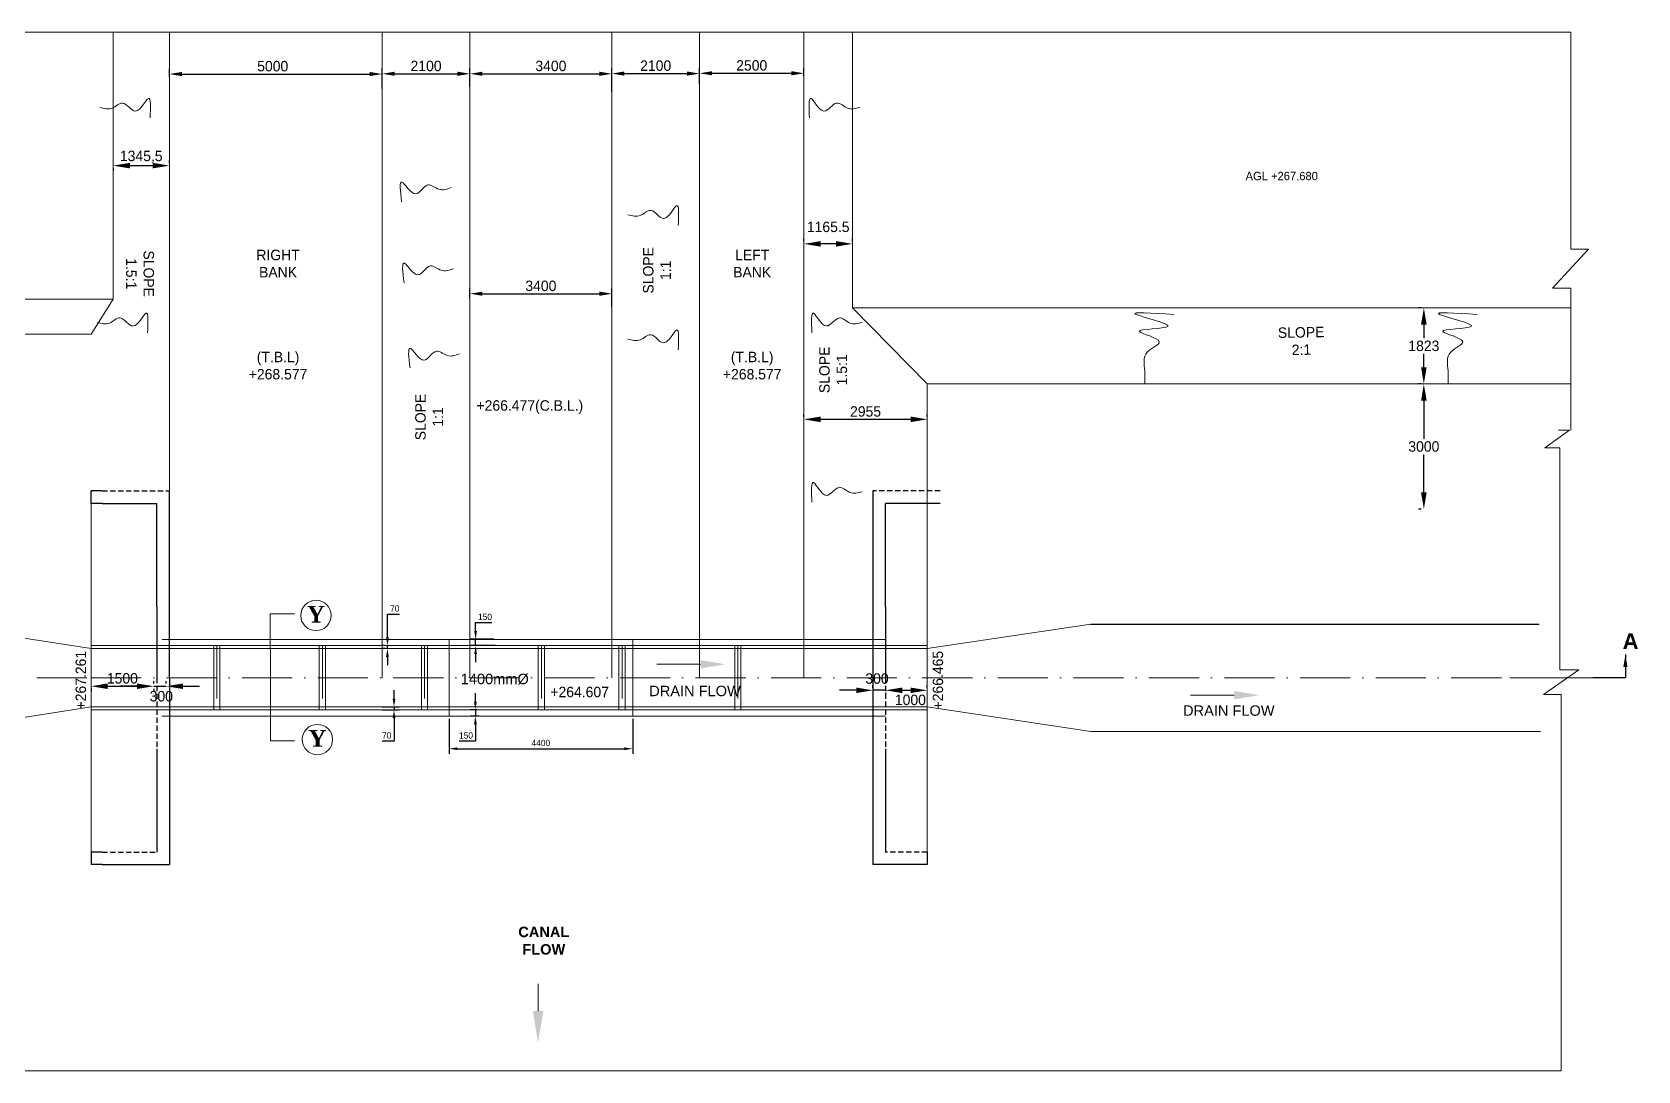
# Model space of a CAD drawing. Header units: millimetres. Extents: x 3428 to 4398, y -353 to 298.
# Drawn here: x 3644.7 to 4029.3, y -100.1 to 148.7 of the extents above; entities that cross this region are included whole.
import ezdxf

# ---------------------------------------------------------------- set-up
doc = ezdxf.new("R2010")
doc.units = ezdxf.units.MM
doc.linetypes.add('ACAD_ISO10W100', pattern=[18, 12, -3, 0, -3])
doc.linetypes.add('DASHED', pattern=[19.05, 12.7, -6.35])
doc.layers.add('BASIC', color=18, linetype='Continuous')
doc.dimstyles.new('ISO-25', dxfattribs={"dimtxt": 2.5, "dimasz": 4, "dimexe": 1.25, "dimexo": 0.625, "dimtad": 1, "dimtih": 1, "dimtoh": 1, "dimtxsty": 'Standard', "dimcen": 2.5, "dimadec": 0, "dimazin": 0, "dimtfac": 1, "dimtmove": 0, "dimatfit": 3, "dimfxl": 1, "dimarcsym": 0})

# ---------------------------------------------------------------- blocks, each defined once
blk = doc.blocks.new('*D16')
at = {"layer": 'BASIC', "color": 0, "lineweight": -2, "transparency": 16777216}
for p, q in [((3729.79, 3.73), (3729.79, 9.23)), ((3729.79, 9.23), (3732.66, 9.23)), ((3729.21, 1.73), (3728.54, 1.73)), ((3729.21, 1.03), (3728.54, 1.03)), ((3729.79, 1.03), (3729.79, 1.73)), ((3729.79, -0.97), (3729.79, -2.97))]:
    blk.add_line(p, q, dxfattribs=at)
at = {"layer": 'BASIC', "color": 0, "transparency": 16777216}
for points in [[(3729.45, 3.73), (3730.12, 3.73), (3729.79, 1.73)], [(3729.45, -0.97), (3730.12, -0.97), (3729.79, 1.03)]]:
    blk.add_solid(points, dxfattribs=at)
at = {"layer": 'Defpoints', "color": 0, "transparency": 16777216}
for p in [(3729.79, 1.03), (3729.84, 1.73), (3729.84, 1.03)]:
    blk.add_point(p, dxfattribs=at)
at = {"layer": 'BASIC', "color": 0, "lineweight": 13, "transparency": 16777216, "insert": (3731.54, 10.6), "char_height": 1.5, "attachment_point": 5}
blk.add_mtext('70', dxfattribs=at)
blk = doc.blocks.new('*D17')
at = {"layer": 'BASIC', "color": 0, "lineweight": -2, "transparency": 16777216}
for p, q in [((3750.91, 5.23), (3750.91, 7.23)), ((3750.91, 7.23), (3754.78, 7.23)), ((3755.24, 3.23), (3749.66, 3.23)), ((3755.58, 1.73), (3749.66, 1.73)), ((3750.91, 1.73), (3750.91, 3.23)), ((3750.91, -0.27), (3750.91, -2.27))]:
    blk.add_line(p, q, dxfattribs=at)
at = {"layer": 'BASIC', "color": 0, "transparency": 16777216}
for points in [[(3750.57, 5.23), (3751.24, 5.23), (3750.91, 3.23)], [(3750.57, -0.27), (3751.24, -0.27), (3750.91, 1.73)]]:
    blk.add_solid(points, dxfattribs=at)
at = {"layer": 'Defpoints', "color": 0, "transparency": 16777216}
for p in [(3750.91, 3.23), (3755.86, 3.23), (3756.2, 1.73)]:
    blk.add_point(p, dxfattribs=at)
at = {"layer": 'BASIC', "color": 0, "lineweight": 13, "transparency": 16777216, "insert": (3753.16, 8.6), "char_height": 1.5, "attachment_point": 5}
blk.add_mtext('150', dxfattribs=at)
blk = doc.blocks.new('*D2')
at = {"color": 0, "lineweight": -2, "transparency": 16777216}
for p, q in [((3749.54, 85.08), (3749.54, 87.26)), ((3752.54, 86.01), (3780.54, 86.01)), ((3783.54, 82.75), (3783.54, 87.26))]:
    blk.add_line(p, q, dxfattribs=at)
at = {"color": 0, "transparency": 16777216}
for points in [[(3752.54, 86.51), (3752.54, 85.51), (3749.54, 86.01)], [(3780.54, 86.51), (3780.54, 85.51), (3783.54, 86.01)]]:
    blk.add_solid(points, dxfattribs=at)
at = {"layer": 'Defpoints', "color": 0, "transparency": 16777216}
for p in [(3783.54, 86.01), (3749.54, 84.45), (3783.54, 82.13)]:
    blk.add_point(p, dxfattribs=at)
at = {"color": 0, "lineweight": 13, "transparency": 16777216, "insert": (3766.54, 87.88), "char_height": 2.5, "attachment_point": 5}
blk.add_mtext('3400', dxfattribs=at)
blk = doc.blocks.new('*D3')
at = {"layer": 'BASIC', "color": 0, "lineweight": -2, "transparency": 16777216}
for p, q in [((3731.36, -10.97), (3731.36, -8.97)), ((3728.54, -12.97), (3732.61, -12.97)), ((3728.54, -13.67), (3732.61, -13.67)), ((3731.36, -12.97), (3731.36, -13.67)), ((3731.36, -15.67), (3731.36, -21.17)), ((3731.36, -21.17), (3728.49, -21.17))]:
    blk.add_line(p, q, dxfattribs=at)
at = {"layer": 'BASIC', "color": 0, "transparency": 16777216}
for points in [[(3731.03, -10.97), (3731.7, -10.97), (3731.36, -12.97)], [(3731.03, -15.67), (3731.7, -15.67), (3731.36, -13.67)]]:
    blk.add_solid(points, dxfattribs=at)
at = {"layer": 'Defpoints', "color": 0, "transparency": 16777216}
for p in [(3727.91, -12.97), (3727.91, -13.67), (3731.36, -12.97)]:
    blk.add_point(p, dxfattribs=at)
at = {"layer": 'BASIC', "color": 0, "lineweight": 13, "transparency": 16777216, "insert": (3729.61, -19.8), "char_height": 1.5, "attachment_point": 5}
blk.add_mtext('70', dxfattribs=at)
blk = doc.blocks.new('*D4')
at = {"layer": 'BASIC', "color": 0, "lineweight": -2, "transparency": 16777216}
for p, q in [((3750.85, -11.67), (3750.85, -9.67)), ((3751.31, -13.67), (3749.6, -13.67)), ((3751.65, -15.17), (3749.6, -15.17)), ((3750.85, -13.67), (3750.85, -15.17)), ((3750.85, -17.17), (3750.85, -21.17)), ((3750.85, -21.17), (3746.98, -21.17))]:
    blk.add_line(p, q, dxfattribs=at)
at = {"layer": 'BASIC', "color": 0, "transparency": 16777216}
for points in [[(3750.52, -11.67), (3751.19, -11.67), (3750.85, -13.67)], [(3750.52, -17.17), (3751.19, -17.17), (3750.85, -15.17)]]:
    blk.add_solid(points, dxfattribs=at)
at = {"layer": 'Defpoints', "color": 0, "transparency": 16777216}
for p in [(3750.85, -13.67), (3751.94, -13.67), (3752.28, -15.17)]:
    blk.add_point(p, dxfattribs=at)
at = {"layer": 'BASIC', "color": 0, "lineweight": 13, "transparency": 16777216, "insert": (3748.6, -19.8), "char_height": 1.5, "attachment_point": 5}
blk.add_mtext('150', dxfattribs=at)
blk = doc.blocks.new('*D5')
at = {"color": 0, "lineweight": -2, "transparency": 16777216}
for p, q in [((3677.55, 137.9), (3677.55, 139.88)), ((3680.55, 138.63), (3725.54, 138.63)), ((3728.54, 136.79), (3728.54, 139.88))]:
    blk.add_line(p, q, dxfattribs=at)
at = {"color": 0, "transparency": 16777216}
for points in [[(3680.55, 139.13), (3680.55, 138.13), (3677.55, 138.63)], [(3725.54, 139.13), (3725.54, 138.13), (3728.54, 138.63)]]:
    blk.add_solid(points, dxfattribs=at)
at = {"layer": 'Defpoints', "color": 0, "transparency": 16777216}
for p in [(3728.54, 138.63), (3677.55, 137.28), (3728.54, 136.17)]:
    blk.add_point(p, dxfattribs=at)
at = {"color": 0, "lineweight": 13, "transparency": 16777216, "insert": (3702.31, 140.5), "char_height": 2.5, "attachment_point": 5}
blk.add_mtext('5000', dxfattribs=at)
blk = doc.blocks.new('*D6')
at = {"color": 0, "lineweight": -2, "transparency": 16777216}
for p, q in [((3804.54, 136.87), (3804.54, 140.06)), ((3807.54, 138.81), (3826.54, 138.81)), ((3829.54, 138.09), (3829.54, 140.06))]:
    blk.add_line(p, q, dxfattribs=at)
at = {"color": 0, "transparency": 16777216}
for points in [[(3807.54, 139.31), (3807.54, 138.31), (3804.54, 138.81)], [(3826.54, 139.31), (3826.54, 138.31), (3829.54, 138.81)]]:
    blk.add_solid(points, dxfattribs=at)
at = {"layer": 'Defpoints', "color": 0, "transparency": 16777216}
for p in [(3829.54, 138.81), (3804.54, 136.24), (3829.54, 137.46)]:
    blk.add_point(p, dxfattribs=at)
at = {"color": 0, "lineweight": 13, "transparency": 16777216, "insert": (3817.04, 140.68), "char_height": 2.5, "attachment_point": 5}
blk.add_mtext('2500', dxfattribs=at)
blk = doc.blocks.new('*D7')
at = {"color": 0, "lineweight": -2, "transparency": 16777216}
for p, q in [((3783.54, 134.34), (3783.54, 139.99)), ((3786.54, 138.74), (3801.54, 138.74)), ((3804.54, 136.24), (3804.54, 139.99))]:
    blk.add_line(p, q, dxfattribs=at)
at = {"color": 0, "transparency": 16777216}
for points in [[(3786.54, 139.24), (3786.54, 138.24), (3783.54, 138.74)], [(3801.54, 139.24), (3801.54, 138.24), (3804.54, 138.74)]]:
    blk.add_solid(points, dxfattribs=at)
at = {"layer": 'Defpoints', "color": 0, "transparency": 16777216}
for p in [(3804.54, 138.74), (3804.54, 135.62), (3783.54, 133.71)]:
    blk.add_point(p, dxfattribs=at)
at = {"color": 0, "lineweight": 13, "transparency": 16777216, "insert": (3794.04, 140.62), "char_height": 2.5, "attachment_point": 5}
blk.add_mtext('2100', dxfattribs=at)
blk = doc.blocks.new('*D8')
at = {"color": 0, "lineweight": -2, "transparency": 16777216}
for p, q in [((3749.54, 136.56), (3749.54, 139.94)), ((3752.54, 138.69), (3780.54, 138.69)), ((3783.54, 137.44), (3783.54, 139.94))]:
    blk.add_line(p, q, dxfattribs=at)
at = {"color": 0, "transparency": 16777216}
for points in [[(3752.54, 139.19), (3752.54, 138.19), (3749.54, 138.69)], [(3780.54, 139.19), (3780.54, 138.19), (3783.54, 138.69)]]:
    blk.add_solid(points, dxfattribs=at)
at = {"layer": 'Defpoints', "color": 0, "transparency": 16777216}
for p in [(3783.54, 138.69), (3749.54, 135.93), (3783.54, 136.81)]:
    blk.add_point(p, dxfattribs=at)
at = {"color": 0, "lineweight": 13, "transparency": 16777216, "insert": (3768.94, 140.56), "char_height": 2.5, "attachment_point": 5}
blk.add_mtext('3400', dxfattribs=at)
blk = doc.blocks.new('*D9')
at = {"color": 0, "lineweight": -2, "transparency": 16777216}
for p, q in [((3728.54, 135.15), (3728.54, 139.94)), ((3731.54, 138.69), (3746.54, 138.69)), ((3749.54, 135.66), (3749.54, 139.94))]:
    blk.add_line(p, q, dxfattribs=at)
at = {"color": 0, "transparency": 16777216}
for points in [[(3731.54, 139.19), (3731.54, 138.19), (3728.54, 138.69)], [(3746.54, 139.19), (3746.54, 138.19), (3749.54, 138.69)]]:
    blk.add_solid(points, dxfattribs=at)
at = {"layer": 'Defpoints', "color": 0, "transparency": 16777216}
for p in [(3749.54, 138.69), (3749.54, 135.03), (3728.54, 134.53)]:
    blk.add_point(p, dxfattribs=at)
at = {"color": 0, "lineweight": 13, "transparency": 16777216, "insert": (3739.04, 140.56), "char_height": 2.5, "attachment_point": 5}
blk.add_mtext('2100', dxfattribs=at)
blk = doc.blocks.new('*D1')
at = {"layer": 'BASIC', "color": 0, "lineweight": -2, "transparency": 16777216}
for p, q in [((3744.54, -15.8), (3744.54, -24.22)), ((3788.54, -15.8), (3788.54, -24.22)), ((3746.54, -22.97), (3786.54, -22.97))]:
    blk.add_line(p, q, dxfattribs=at)
at = {"layer": 'BASIC', "color": 0, "transparency": 16777216}
for points in [[(3746.54, -22.64), (3746.54, -23.3), (3744.54, -22.97)], [(3786.54, -22.64), (3786.54, -23.3), (3788.54, -22.97)]]:
    blk.add_solid(points, dxfattribs=at)
at = {"layer": 'Defpoints', "color": 0, "transparency": 16777216}
for p in [(3744.54, -15.17), (3788.54, -15.17), (3788.54, -22.97)]:
    blk.add_point(p, dxfattribs=at)
at = {"layer": 'BASIC', "color": 0, "lineweight": 13, "transparency": 16777216, "insert": (3766.54, -21.6), "char_height": 1.5, "attachment_point": 5}
blk.add_mtext('4400', dxfattribs=at)
blk = doc.blocks.new('*D32')
at = {"layer": 'BASIC', "color": 0, "lineweight": -2, "transparency": 16777216}
for p, q in [((3664.09, 116.07), (3664.09, 115.44)), ((3668.09, 116.69), (3673.55, 116.69)), ((3677.55, 117.32), (3677.55, 117.94))]:
    blk.add_line(p, q, dxfattribs=at)
at = {"layer": 'BASIC', "color": 0, "transparency": 16777216}
for points in [[(3668.09, 117.36), (3668.09, 116.03), (3664.09, 116.69)], [(3673.55, 117.36), (3673.55, 116.03), (3677.55, 116.69)]]:
    blk.add_solid(points, dxfattribs=at)
at = {"layer": 'Defpoints', "color": 0, "transparency": 16777216}
for p in [(3664.09, 116.69), (3677.55, 116.69), (3677.55, 116.69)]:
    blk.add_point(p, dxfattribs=at)
at = {"layer": 'BASIC', "color": 0, "lineweight": 13, "transparency": 16777216, "insert": (3670.82, 118.78), "char_height": 2.5, "attachment_point": 5}
blk.add_mtext('1345,5', dxfattribs=at)
blk = doc.blocks.new('*D34')
at = {"layer": 'BASIC', "color": 0, "lineweight": -2, "transparency": 16777216}
for p, q in [((3673.8, -7.38), (3673.8, -6.76)), ((3658.8, -8.63), (3658.8, -9.26)), ((3662.8, -8.01), (3669.8, -8.01))]:
    blk.add_line(p, q, dxfattribs=at)
at = {"layer": 'BASIC', "color": 0, "transparency": 16777216}
for points in [[(3662.8, -7.34), (3662.8, -8.67), (3658.8, -8.01)], [(3669.8, -7.34), (3669.8, -8.67), (3673.8, -8.01)]]:
    blk.add_solid(points, dxfattribs=at)
at = {"layer": 'Defpoints', "color": 0, "transparency": 16777216}
for p in [(3658.8, -8.01), (3673.8, -8.01), (3673.8, -8.01)]:
    blk.add_point(p, dxfattribs=at)
at = {"layer": 'BASIC', "color": 0, "lineweight": 13, "transparency": 16777216, "insert": (3666.3, -6.13), "char_height": 2.5, "attachment_point": 5}
blk.add_mtext('1500', dxfattribs=at)
blk = doc.blocks.new('*D35')
at = {"layer": 'BASIC', "color": 0, "lineweight": -2, "transparency": 16777216}
for p, q in [((3676.8, -7.38), (3676.8, -6.76)), ((3669.8, -8.01), (3665.8, -8.01)), ((3673.8, -8.01), (3676.8, -8.01)), ((3673.8, -8.63), (3673.8, -9.26)), ((3680.8, -8.01), (3684.8, -8.01))]:
    blk.add_line(p, q, dxfattribs=at)
at = {"layer": 'BASIC', "color": 0, "transparency": 16777216}
for points in [[(3669.8, -7.34), (3669.8, -8.67), (3673.8, -8.01)], [(3680.8, -7.34), (3680.8, -8.67), (3676.8, -8.01)]]:
    blk.add_solid(points, dxfattribs=at)
at = {"layer": 'Defpoints', "color": 0, "transparency": 16777216}
for p in [(3673.8, -8.01), (3676.8, -8.01), (3676.8, -8.01)]:
    blk.add_point(p, dxfattribs=at)
at = {"layer": 'BASIC', "color": 0, "lineweight": 13, "transparency": 16777216, "insert": (3675.62, -10.42), "char_height": 2.5, "attachment_point": 5}
blk.add_mtext('300', dxfattribs=at)
blk = doc.blocks.new('*D36')
at = {"layer": 'BASIC', "color": 0, "lineweight": -2, "transparency": 16777216}
for p, q in [((3849.08, -9.6), (3849.08, -10.23)), ((3853.08, -8.98), (3855.09, -8.98)), ((3859.09, -8.36), (3859.09, -7.73))]:
    blk.add_line(p, q, dxfattribs=at)
at = {"layer": 'BASIC', "color": 0, "transparency": 16777216}
for points in [[(3853.08, -8.32), (3853.08, -9.65), (3849.08, -8.98)], [(3855.09, -8.32), (3855.09, -9.65), (3859.09, -8.98)]]:
    blk.add_solid(points, dxfattribs=at)
at = {"layer": 'Defpoints', "color": 0, "transparency": 16777216}
for p in [(3849.08, -8.98), (3859.09, -8.98), (3859.09, -8.98)]:
    blk.add_point(p, dxfattribs=at)
at = {"layer": 'BASIC', "color": 0, "lineweight": 13, "transparency": 16777216, "insert": (3855.05, -11.29), "char_height": 2.5, "attachment_point": 5}
blk.add_mtext('1000', dxfattribs=at)
blk = doc.blocks.new('*D37')
at = {"layer": 'BASIC', "color": 0, "lineweight": -2, "transparency": 16777216}
for p, q in [((3842.08, -8.98), (3838.08, -8.98)), ((3846.08, -8.36), (3846.08, -7.73)), ((3849.08, -8.98), (3846.08, -8.98)), ((3849.08, -9.61), (3849.08, -10.23)), ((3853.08, -8.98), (3857.08, -8.98))]:
    blk.add_line(p, q, dxfattribs=at)
at = {"layer": 'BASIC', "color": 0, "transparency": 16777216}
for points in [[(3842.08, -8.32), (3842.08, -9.65), (3846.08, -8.98)], [(3853.08, -8.32), (3853.08, -9.65), (3849.08, -8.98)]]:
    blk.add_solid(points, dxfattribs=at)
at = {"layer": 'Defpoints', "color": 0, "transparency": 16777216}
for p in [(3846.08, -8.98), (3846.08, -8.98), (3849.08, -8.98)]:
    blk.add_point(p, dxfattribs=at)
at = {"layer": 'BASIC', "color": 0, "lineweight": 13, "transparency": 16777216, "insert": (3847.05, -6.18), "char_height": 2.5, "attachment_point": 5}
blk.add_mtext('300', dxfattribs=at)
blk = doc.blocks.new('*D38')
at = {"layer": 'BASIC', "color": 0, "lineweight": -2, "transparency": 16777216}
for p, q in [((3977.41, 64.4), (3976.78, 64.4)), ((3978.03, 60.4), (3978.03, 51.27)), ((3978.03, 38.4), (3978.03, 47.52)), ((3977.41, 34.4), (3976.78, 34.4))]:
    blk.add_line(p, q, dxfattribs=at)
at = {"layer": 'BASIC', "color": 0, "transparency": 16777216}
for points in [[(3977.36, 60.4), (3978.7, 60.4), (3978.03, 64.4)], [(3977.36, 38.4), (3978.7, 38.4), (3978.03, 34.4)]]:
    blk.add_solid(points, dxfattribs=at)
at = {"layer": 'Defpoints', "color": 0, "transparency": 16777216}
for p in [(3978.03, 64.4), (3978.03, 64.4), (3978.03, 34.4)]:
    blk.add_point(p, dxfattribs=at)
at = {"layer": 'BASIC', "color": 0, "lineweight": 13, "transparency": 16777216, "insert": (3978.03, 49.4), "char_height": 2.5, "attachment_point": 5}
blk.add_mtext('3000', dxfattribs=at)
blk = doc.blocks.new('*D39')
at = {"layer": 'BASIC', "color": 0, "lineweight": -2, "transparency": 16777216}
for p, q in [((3977.41, 82.62), (3976.78, 82.62)), ((3978.03, 78.62), (3978.03, 75.38)), ((3978.03, 68.4), (3978.03, 71.63)), ((3977.41, 64.4), (3976.78, 64.4))]:
    blk.add_line(p, q, dxfattribs=at)
at = {"layer": 'BASIC', "color": 0, "transparency": 16777216}
for points in [[(3977.36, 78.62), (3978.7, 78.62), (3978.03, 82.62)], [(3977.36, 68.4), (3978.7, 68.4), (3978.03, 64.4)]]:
    blk.add_solid(points, dxfattribs=at)
at = {"layer": 'Defpoints', "color": 0, "transparency": 16777216}
for p in [(3978.03, 82.62), (3978.03, 82.62), (3978.03, 64.4)]:
    blk.add_point(p, dxfattribs=at)
at = {"layer": 'BASIC', "color": 0, "lineweight": 13, "transparency": 16777216, "insert": (3978.03, 73.51), "char_height": 2.5, "attachment_point": 5}
blk.add_mtext('1823', dxfattribs=at)
blk = doc.blocks.new('*D40')
at = {"layer": 'BASIC', "color": 0, "lineweight": -2, "transparency": 16777216}
for p, q in [((3829.54, 98.57), (3829.54, 99.2)), ((3837.19, 97.95), (3833.54, 97.95)), ((3841.19, 98.57), (3841.19, 99.2))]:
    blk.add_line(p, q, dxfattribs=at)
at = {"layer": 'BASIC', "color": 0, "transparency": 16777216}
for points in [[(3833.54, 98.61), (3833.54, 97.28), (3829.54, 97.95)], [(3837.19, 98.61), (3837.19, 97.28), (3841.19, 97.95)]]:
    blk.add_solid(points, dxfattribs=at)
at = {"layer": 'Defpoints', "color": 0, "transparency": 16777216}
for p in [(3829.54, 97.95), (3829.54, 97.95), (3841.19, 97.95)]:
    blk.add_point(p, dxfattribs=at)
at = {"layer": 'BASIC', "color": 0, "lineweight": 13, "transparency": 16777216, "insert": (3835.36, 102.01), "char_height": 2.5, "attachment_point": 5}
blk.add_mtext('1165.5', dxfattribs=at)
blk = doc.blocks.new('*D41')
at = {"layer": 'BASIC', "color": 0, "lineweight": -2, "transparency": 16777216}
for p, q in [((3829.54, 56.54), (3829.54, 57.17)), ((3855.09, 55.92), (3833.54, 55.92)), ((3859.09, 56.54), (3859.09, 57.17))]:
    blk.add_line(p, q, dxfattribs=at)
at = {"layer": 'BASIC', "color": 0, "transparency": 16777216}
for points in [[(3833.54, 56.59), (3833.54, 55.25), (3829.54, 55.92)], [(3855.09, 56.59), (3855.09, 55.25), (3859.09, 55.92)]]:
    blk.add_solid(points, dxfattribs=at)
at = {"layer": 'Defpoints', "color": 0, "transparency": 16777216}
for p in [(3829.54, 55.92), (3829.54, 55.92), (3859.09, 55.92)]:
    blk.add_point(p, dxfattribs=at)
at = {"layer": 'BASIC', "color": 0, "lineweight": 13, "transparency": 16777216, "insert": (3844.31, 57.79), "char_height": 2.5, "attachment_point": 5}
blk.add_mtext('2955', dxfattribs=at)

msp = doc.modelspace()

# ---------------------------------------------------------------- linework, layer by layer
at = {"color": 0, "lineweight": 13}
for p, q in [((3519.32954, 148.67039), (4013.26064, 148.67039)), ((3664.09186, 148.67039), (3664.09186, 84.71504)), ((3664.09186, 148.67039), (3664.09186, 84.71504)), ((3677.54686, 148.67039), (3677.54686, -5.97496)), ((3728.55281, 148.67039), (3728.55281, -5.97496)), ((3749.53686, 148.67039), (3749.53686, -5.97496)), ((3749.53686, 148.67039), (3749.53686, -5.97496)), ((3783.53686, 148.67039), (3783.53686, -5.97496)), ((3804.53686, 148.67039), (3804.53686, -5.97496)), ((3829.53686, 148.67039), (3829.53686, -5.97496)), ((4013.26064, 148.67039), (4013.26064, 96.69658)), ((4017.49545, 96.69658), (4008.85794, 87.37708)), ((4013.26064, 96.69658), (4017.49545, 96.69658)), ((4008.85794, 87.37708), (4013.26064, 87.37708)), ((4013.26064, 87.37708), (4013.26064, 53.33251)), ((3783.53686, 76.55511), (3783.53686, 81.06056)), ((4012.92014, 53.33251), (4006.99414, 49.05753)), ((4010.26064, 53.33251), (4012.92014, 53.33251)), ((4006.99414, 49.05753), (4010.61558, 49.05753)), ((4010.61558, 49.05753), (4010.61558, 18.47498)), ((4010.61558, 18.47498), (4010.61558, -4.11708)), ((3701.73148, 9.30049), (3707.51165, 9.30049)), ((3701.7786, -7.80726), (3701.73148, 9.30049)), ((3859.08686, 4.04551), (3859.08686, -5.97496)), ((3688.9156, -4.09496), (3688.9156, -0.09496)), ((3804.77503, -2.75476), (3794.31664, -2.75476)), ((3859.08686, -47.72623), (3859.08686, -5.98038)), ((3998.65197, -5.97896), (4026.31337, -5.97896)), ((4015.17356, -4.11708), (4006.71977, -9.96299)), ((4010.61558, -4.11708), (4015.17356, -4.11708)), ((3701.7786, -7.80726), (3701.7786, -21.05838)), ((3932.63353, -10.14236), (3922.17514, -10.14236)), ((4006.71977, -9.96299), (4010.94666, -9.96299)), ((4010.94666, -9.96299), (4010.94666, -100.13988)), ((3658.79686, -12.97496), (3859.08686, -12.97496)), ((3701.7786, -21.05838), (3707.51165, -21.05838)), ((3765.87295, -85.82367), (3765.87295, -79.27658)), ((3520.01556, -100.13988), (4010.94666, -100.13988))]:
    msp.add_line(p, q, dxfattribs=at)
at = {"color": 0, "linetype": 'DASHED', "lineweight": 13, "ltscale": 0.25}
for p, q in [((3677.54686, 148.67039), (3677.54686, -5.97637)), ((3846.08491, 12.04551), (3846.08095, -5.97754)), ((3859.08686, -5.98038), (3859.08686, 4.04551)), ((3677.54686, -5.87376), (3677.54686, -5.97637)), ((3846.08491, -24.00085), (3846.08095, -5.97781)), ((3859.08686, -5.97496), (3859.08686, -16.00085))]:
    msp.add_line(p, q, dxfattribs=at)
for p, q in [((3674.54112, 21.03545), (3674.54112, 35.76545)), ((3674.54105, 11.03545), (3674.54112, 21.03545)), ((3674.54094, -22.99401), (3674.54094, -32.99401)), ((3674.54094, -32.99401), (3674.54094, -47.72401))]:
    msp.add_line(p, q)
at = {"color": 0}
for p, q in [((3849.08623, 21.03406), (3849.08597, 35.76406)), ((3849.08647, 11.03406), (3849.08623, 21.03406)), ((3674.54105, 11.03545), (3674.54094, -5.9797)), ((3849.08647, 11.03406), (3849.08687, -5.98108)), ((3849.08716, -22.99539), (3849.08733, -32.99539)), ((3849.08733, -32.99539), (3849.08758, -47.72539))]:
    msp.add_line(p, q, dxfattribs=at)
at = {"color": 0, "linetype": 'ByBlock', "lineweight": 13}
for p, q in [((3688.1656, 1.72504), (3688.1656, -13.67496)), ((3689.6656, 1.72504), (3689.6656, -13.67496)), ((3713.45787, 1.72504), (3713.45787, -13.67496)), ((3714.95787, 1.72504), (3714.95787, -13.67496)), ((3737.91298, 1.72504), (3737.91298, -13.67496)), ((3739.41298, 1.72504), (3739.41298, -13.67496)), ((3765.92709, 1.72504), (3765.92709, -13.67496)), ((3767.42709, 1.72504), (3767.42709, -13.67496)), ((3785.227, 1.72504), (3785.227, -13.67496)), ((3786.727, 1.72504), (3786.727, -13.67496)), ((3812.95819, 1.72504), (3812.95819, -13.67496)), ((3814.45819, 1.72504), (3814.45819, -13.67496))]:
    msp.add_line(p, q, dxfattribs=at)
at = {"color": 0, "linetype": 'DASHED', "lineweight": 13}
for p, q in [((3688.9156, 1.72504), (3688.9156, -13.67496)), ((3714.20787, 1.72504), (3714.20787, -13.67496)), ((3738.66298, 1.72504), (3738.66298, -13.67496)), ((3766.67709, 1.72504), (3766.67709, -13.67496)), ((3785.977, 1.72504), (3785.977, -13.67496)), ((3813.70819, 1.72504), (3813.70819, -13.67496))]:
    msp.add_line(p, q, dxfattribs=at)
at = {"color": 0, "lineweight": 13}
for centre in [(3712.66589, 8.95001), (3713.02448, -20.77252)]:
    msp.add_circle(centre, 3.63036, dxfattribs=at)
for points, start_tangent in [([(3672.9316, 128.10312), (3672.52053, 132.80431), (3669.4669, 129.7531), (3666.35454, 131.68945), (3663.82942, 130.45723), (3660.89323, 130.63326)], (0.707387577, 0.706825874)), ([(3830.8683, 128.10312), (3831.27937, 132.80431), (3834.333, 129.7531), (3837.44536, 131.68945), (3839.97048, 130.45723), (3842.90667, 130.63326)], (-0.707387577, 0.706825874)), ([(3733.19059, 108.04272), (3733.27045, 112.76117), (3736.53084, 109.93197), (3739.49952, 112.08213), (3742.10495, 111.0303), (3745.02152, 111.41212)], (-0.755284397, 0.655397192)), ([(3799.44573, 102.38517), (3799.03467, 107.08637), (3795.98103, 104.03516), (3792.86868, 105.9715), (3790.34356, 104.73928), (3787.40737, 104.91531)], (0.707387577, 0.706825874)), ([(3733.7574, 88.64102), (3733.83726, 93.35947), (3737.09766, 90.53027), (3740.06633, 92.68043), (3742.67176, 91.6286), (3745.58833, 92.01042)], (-0.755284397, 0.655397192)), ([(3672.3399, 76.63703), (3671.92883, 81.33822), (3668.8752, 78.28701), (3665.76284, 80.22335), (3663.23772, 78.99113), (3660.30153, 79.16717)], (0.707387577, 0.706825874)), ([(3831.46001, 76.63703), (3831.87107, 81.33822), (3834.92471, 78.28701), (3838.03706, 80.22335), (3840.56219, 78.99113), (3843.49837, 79.16717)], (-0.707387577, 0.706825874)), ([(3799.44573, 72.6034), (3799.03467, 77.30459), (3795.98103, 74.25338), (3792.86868, 76.18972), (3790.34356, 74.9575), (3787.40737, 75.13354)], (0.707387577, 0.706825874)), ([(3735.19505, 68.22234), (3735.27491, 72.94079), (3738.53531, 70.11158), (3741.50398, 72.26174), (3744.10941, 71.20992), (3747.02598, 71.59174)], (-0.755284397, 0.655397192)), ([(3831.46001, 36.05662), (3831.87107, 40.75781), (3834.92471, 37.7066), (3838.03706, 39.64294), (3840.56219, 38.41072), (3843.49837, 38.58676)], (-0.707387577, 0.706825874))]:
    msp.add_spline(points, degree=3, dxfattribs=dict(at, start_tangent=start_tangent))
for points in [[(3804.77503, -3.75314), (3804.77503, -1.75638), (3810.76531, -2.75476)], [(3932.63353, -11.14074), (3932.63353, -9.14397), (3938.62381, -10.14236)], [(3764.62295, -85.82367), (3767.12295, -85.82367), (3765.87295, -93.32367)]]:
    msp.add_solid(points, dxfattribs=at)
at = {"layer": 'BASIC', "color": 0, "lineweight": 13}
for p, q in [((3841.19186, 148.67039), (3841.19186, 82.62004)), ((3664.09186, 84.71504), (3519.68448, 84.71504)), ((3658.79686, 76.33504), (3664.09186, 84.71504)), ((3841.19186, 82.62004), (4013.26064, 82.62004)), ((3841.19186, 82.62004), (3859.08686, 64.39504)), ((3658.79686, 76.33504), (3519.68448, 76.33504)), ((3859.08686, 64.39504), (3859.08686, 4.04551)), ((3859.08686, 64.39504), (4013.26064, 64.39504)), ((3658.79686, 35.76545), (3658.79686, -47.72533)), ((3623.51196, 6.52504), (3658.79686, 1.02504)), ((3859.08686, 1.02504), (3898.28686, 6.8761)), ((3658.79686, 1.72504), (3859.08686, 1.72504)), ((3658.79686, 1.02504), (3859.08686, 1.02504)), ((3675.79686, 3.22504), (3849.08102, 3.22504)), ((3744.53686, 3.22504), (3744.53686, -15.17496)), ((3788.53686, 3.22504), (3788.53686, -15.17496)), ((3623.51196, -18.47724), (3658.79686, -12.97724)), ((3658.79686, -12.97496), (3859.08686, -12.97496)), ((3658.79686, -13.67496), (3859.08686, -13.67496)), ((3675.79686, -15.17496), (3849.08102, -15.17496)), ((3859.08686, -12.98038), (3898.28686, -18.83144)), ((3898.28686, -18.83144), (4005.94666, -18.83144))]:
    msp.add_line(p, q, dxfattribs=at)
at = {"layer": 'BASIC', "color": 2}
for p, q in [((3661.45485, 38.78647), (3658.79686, 38.78647)), ((3658.79686, 35.76545), (3658.79686, 38.78647)), ((3661.45485, 35.76545), (3658.79686, 35.76545)), ((3661.45485, -47.72533), (3658.79686, -47.72533)), ((3658.79686, -47.72533), (3658.79686, -50.74085)), ((3661.45485, -50.74085), (3658.79686, -50.74085))]:
    msp.add_line(p, q, dxfattribs=at)
at = {"layer": 'BASIC', "color": 0, "linetype": 'DASHED', "ltscale": 0.1}
for p, q in [((3661.45485, 38.78647), (3677.53884, 38.78647)), ((3862.1722, 38.78531), (3846.0882, 38.78504)), ((3674.54094, -5.9797), (3674.54094, -22.99401)), ((3849.08687, -5.98108), (3849.08716, -22.99539)), ((3661.45485, -47.72533), (3674.54427, -47.72401)), ((3859.08686, -47.72623), (3849.08425, -47.72539))]:
    msp.add_line(p, q, dxfattribs=at)
at = {"layer": 'BASIC', "color": 0}
for p, q in [((3677.53884, 38.78647), (3677.55487, -50.73922)), ((3846.0882, 38.78504), (3846.0737, -50.74065)), ((3661.45485, 35.76545), (3674.54112, 35.76545)), ((3862.17225, 35.76429), (3849.08597, 35.76406)), ((3898.28686, 6.8761), (4005.61558, 6.8761)), ((3859.08686, -47.72623), (3859.08686, -50.74175)), ((3661.45485, -50.74085), (3677.55487, -50.73922)), ((3859.08686, -50.74175), (3846.0737, -50.74065))]:
    msp.add_line(p, q, dxfattribs=at)
at = {"layer": 'BASIC', "color": 0, "linetype": 'ACAD_ISO10W100', "lineweight": 13}
for p, q in [((3501.01911, -5.97496), (3658.42135, -5.97614)), ((3658.79686, -5.97614), (4026.31337, -5.97888))]:
    msp.add_line(p, q, dxfattribs=at)
at = {"layer": 'BASIC', "color": 0, "lineweight": 13}
for points in [[(3918.15123, 81.03637), (3909.13092, 81.03637), (3916.71618, 78.16844), (3909.95095, 76.93932), (3914.66611, 74.48109), (3911.79601, 72.02285), (3911.18099, 67.51609), (3911.17985, 64.32741)], [(3990.81415, 81.03637), (3981.79384, 81.03637), (3989.3791, 78.16844), (3982.61386, 76.93932), (3987.32902, 74.48109), (3984.45893, 72.02285), (3983.84391, 67.51609), (3983.84276, 64.32741)]]:
    msp.add_spline(points, degree=3, dxfattribs=at)

# ---------------------------------------------------------------- texts
at = {"color": 0, "lineweight": 13}
for s, insert, char_height, width, attachment_point in [('AGL +267.680', (3935.32952, 115.20695), 2, 22.1274006, 1), ('RIGHT', (3703.58702, 96.54267), 2.5, 18.3544, 2), ('LEFT', (3817.14975, 96.54267), 2.5, 18.3544, 2), ('BANK', (3703.58702, 92.41244), 2.5, 18.3544, 2), ('BANK', (3817.14975, 92.41244), 2.5, 18.3544, 2), ('(T.B.L)', (3703.58702, 72.11246), 2.5, 18.3544, 2), ('(T.B.L)', (3817.14975, 72.11246), 2.5, 18.3544, 2), ('+268.577', (3703.58702, 67.98223), 2.5, 18.3544, 2), ('+268.577', (3817.14975, 67.98223), 2.5, 18.3544, 2), ('+266.477(C.B.L.)', (3751.11428, 60.48681), 2.5, 2.4418987, 1), ('{\\fTimes New Roman|b1|i0|c0|p18;Y}', (3710.48802, 11.24459), 4, 5.7405, 1), ('{\\fArial|b1|i0|c0|p34;A}', (4025.65225, 4.67892), 3.75, 5.378143, 1), ('{\\fArial|b0|i0|c0|p34;1400mm%%C}', (3747.34876, -5.01727), 2.5, 31.9211, 1), ('+264.607', (3775.82413, -8.13665), 2.5, 18.3544, 2), ('{\\fArial|b0|i0|c0|p34;DRAIN FLOW}', (3792.49636, -7.88883), 2.5, 31.9211, 1), ('{\\fArial|b0|i0|c0|p34;DRAIN FLOW}', (3920.35486, -12.58708), 2.5, 31.9211, 1), ('{\\fTimes New Roman|b1|i0|c0|p18;Y}', (3710.84661, -18.47794), 4, 5.7405, 1), ('{\\fArial|b1|i0|c0|p34;CANAL  FLOW}', (3767.24286, -68.95645), 2.5, 7.6125121, 5)]:
    msp.add_mtext(s, dxfattribs=dict(at, insert=insert, char_height=char_height, width=width, attachment_point=attachment_point))
at = {"color": 0, "lineweight": 13, "char_height": 2.5, "width": 18.3544}
for s, insert, attachment_point, rotation in [('SLOPE\\P1.5:1', (3673.87063, 90.80643), 2, 270), ('SLOPE\\P1:1', (3797.68066, 91.61848), 8, 90), ('SLOPE\\P2:1', (3948.73555, 71.34855), 8, 1), ('SLOPE\\P1.5:1', (3833.20571, 67.76773), 2, 90), ('SLOPE\\P1:1', (3736.44539, 56.48881), 2, 90), ('+267.261', (3655.08802, -6.55441), 2, 90), ('+266.465', (3860.37802, -6.55441), 2, 90)]:
    msp.add_mtext(s, dxfattribs=dict(at, insert=insert, attachment_point=attachment_point, rotation=rotation))

# ---------------------------------------------------------------- dimensions: what is measured, and where the dimension line sits
at = {"color": 0, "lineweight": 13}
for base, p1, p2, text, picture, middle in [((3829.53686, 138.80667), (3804.53686, 136.24459), (3829.53686, 137.46079), '2500', '*D6', (3817.03686, 138.80667)), ((3728.53686, 138.6255), (3677.54686, 137.27641), (3728.53686, 136.16653), '5000', '*D5', (3702.30696, 138.6255)), ((3749.53686, 138.68843), (3728.53686, 134.52588), (3749.53686, 135.03478), '2100', '*D9', (3739.03686, 138.68843)), ((3783.53686, 138.68843), (3749.53686, 135.93219), (3783.53686, 136.81343), '3400', '*D8', (3768.93794, 138.68843)), ((3804.53686, 138.74231), (3783.53686, 133.71322), (3804.53686, 135.61959), '2100', '*D7', (3794.03686, 138.74231)), ((3783.53686, 86.00705), (3749.53686, 84.45292), (3783.53686, 82.12661), '3400', '*D2', (3766.53686, 86.00705))]:
    dim = msp.add_linear_dim(base=base, p1=p1, p2=p2, text=text, dimstyle='ISO-25', override={"dimasz": 3, "dimjust": 2}, dxfattribs=at)
    dim.commit()
    dim.dimension.update_dxf_attribs({"geometry": picture, "text_midpoint": middle, "dimtype": 160})
at = {"layer": 'BASIC', "color": 0, "lineweight": 13}
for base, p1, p2, override, picture, middle in [((3677.54686, 116.69271), (3664.09186, 116.69271), (3677.54686, 116.69271), {"dimlfac": 100}, '*D32', (3670.81936, 118.77605)), ((3829.53686, 55.91881), (3859.08686, 55.91881), (3829.53686, 55.91881), {"dimlfac": 100, "dimtmove": 2}, '*D41', (3844.31186, 57.79381)), ((3673.79686, -8.00781), (3658.79686, -8.0077), (3673.79686, -8.00781), {"dimlfac": 100, "dimtmove": 2}, '*D34', (3666.29686, -6.13281))]:
    dim = msp.add_linear_dim(base=base, p1=p1, p2=p2, dimstyle='ISO-25', override=override, dxfattribs=at)
    dim.commit()
    dim.dimension.update_dxf_attribs({"geometry": picture, "text_midpoint": middle})
for base, p1, p2, text, override, picture, middle in [((3829.53686, 97.94619), (3841.19186, 97.94619), (3829.53686, 97.94619), '1165.5', {"dimlfac": 100, "dimtmove": 2}, '*D40', (3835.36436, 102.00869)), ((3788.53686, -22.97047), (3744.53686, -15.17496), (3788.53686, -15.17496), '4400', {"dimtxt": 1.5, "dimasz": 2}, '*D1', (3766.53686, -21.59547))]:
    dim = msp.add_linear_dim(base=base, p1=p1, p2=p2, text=text, dimstyle='ISO-25', override=override, dxfattribs=at)
    dim.commit()
    dim.dimension.update_dxf_attribs({"geometry": picture, "text_midpoint": middle})
for base, p1, p2, text, override, picture, middle in [((3978.03029, 82.62004), (3978.03029, 64.39504), (3978.03029, 82.62004), '1823', {"dimlfac": 100, "dimtmove": 2}, '*D39', (3978.03029, 73.50754)), ((3750.90738, 3.22504), (3756.20247, 1.72504), (3755.86344, 3.22504), '150', {"dimtxt": 1.5, "dimasz": 2}, '*D17', (3753.15738, 8.60004))]:
    dim = msp.add_linear_dim(base=base, p1=p1, p2=p2, angle=90, text=text, dimstyle='ISO-25', override=override, dxfattribs=at)
    dim.commit()
    dim.dimension.update_dxf_attribs({"geometry": picture, "text_midpoint": middle})
dim = msp.add_linear_dim(base=(3978.03029, 64.39504), p1=(3978.03029, 34.39504), p2=(3978.03029, 64.39504), angle=90, dimstyle='ISO-25', override={"dimlfac": 100, "dimtmove": 2}, dxfattribs=at)
dim.commit()
dim.dimension.update_dxf_attribs({"geometry": '*D38', "text_midpoint": (3978.03029, 49.39504)})
for base, p1, p2, angle, text, picture, middle in [((3729.78686, 1.02504), (3729.8366, 1.72504), (3729.8366, 1.02504), 90, '70', '*D16', (3731.53686, 9.22504)), ((3731.36212, -12.97496), (3727.91186, -13.67496), (3727.91186, -12.97496), 270, '70', '*D3', (3729.61212, -21.17496)), ((3750.855, -13.67496), (3752.27736, -15.17496), (3751.93833, -13.67496), 90, '150', '*D4', (3748.605, -21.17496))]:
    dim = msp.add_linear_dim(base=base, p1=p1, p2=p2, angle=angle, text=text, dimstyle='ISO-25', override={"dimtxt": 1.5, "dimasz": 2}, dxfattribs=at)
    dim.commit()
    dim.dimension.update_dxf_attribs({"geometry": picture, "text_midpoint": middle, "dimtype": 160})
dim = msp.add_linear_dim(base=(3676.79686, -8.00781), p1=(3673.79686, -8.00781), p2=(3676.79686, -8.00781), dimstyle='ISO-25', override={"dimlfac": 100, "dimtmove": 2}, dxfattribs=at)
dim.commit()
dim.dimension.update_dxf_attribs({"geometry": '*D35', "text_midpoint": (3675.62373, -10.42262), "dimtype": 160})
for base, p1, p2, text, picture, middle in [((3846.08095, -8.9832), (3849.07529, -8.98254), (3846.08095, -8.9832), '300', '*D37', (3847.04941, -6.18266)), ((3859.08686, -8.98254), (3849.07529, -8.97994), (3859.08686, -8.98254), '1000', '*D36', (3855.04814, -11.28828))]:
    dim = msp.add_linear_dim(base=base, p1=p1, p2=p2, text=text, dimstyle='ISO-25', override={"dimlfac": 100, "dimtmove": 2}, dxfattribs=at)
    dim.commit()
    dim.dimension.update_dxf_attribs({"geometry": picture, "text_midpoint": middle, "dimtype": 160})

# ---------------------------------------------------------------- leaders
at = {"color": 0, "lineweight": 13}
msp.add_leader([(4026.31337, -0.3743), (4026.31337, -5.97896), (4018.48137, -5.97896)], dimstyle='ISO-25', override={"dimasz": 3, "dimjust": 2}, dxfattribs=at)

doc.saveas('drawing.dxf')
